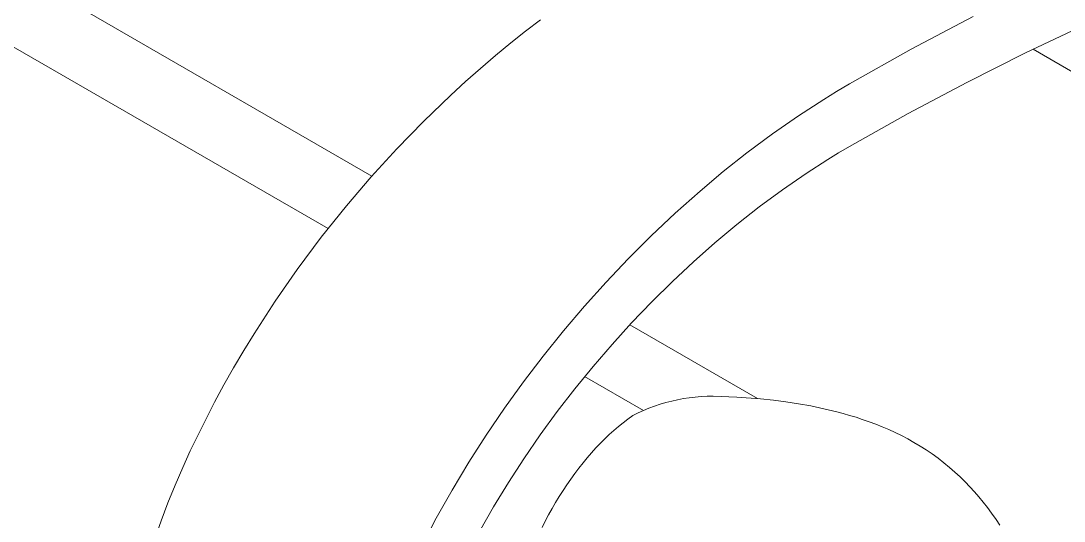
# Model space of a CAD drawing. Header units: millimetres. Extents: x -209 to 4251, y 50 to 3279.
# Drawn here: x 3543.9 to 3671.9, y 1051.1 to 1112.4 of the extents above; entities that cross this region are included whole.
import ezdxf

# ---------------------------------------------------------------- set-up
doc = ezdxf.new("R2010")
doc.units = ezdxf.units.MM
doc.layers.add('ZANO_R', color=7, linetype='Continuous', lineweight=0)

msp = doc.modelspace()

# ---------------------------------------------------------------- linework, layer by layer
at = {"layer": 'ZANO_R'}
for p, q in [((2695.84, 1607.89), (3586.96, 1093.4)), ((2700.1, 1595.89), (3581.59, 1086.96)), ((3605.8, 1111.17), (3607.63, 1112.57)), ((3660.7, 1112.99), (3653.11, 1108.96)), ((3674.3, 1111.9), (3667.11, 1108.5)), ((3604, 1109.74), (3605.8, 1111.17)), ((3602.11, 1108.19), (3604, 1109.74)), ((3600.26, 1106.61), (3602.11, 1108.19)), ((3653.11, 1108.96), (3645.54, 1104.7)), ((3667.11, 1108.5), (3659.91, 1104.89)), ((3668.04, 1108.95), (3871.14, 991.69)), ((3598.43, 1104.99), (3600.26, 1106.61)), ((3596.63, 1103.34), (3598.43, 1104.99)), ((3645.54, 1104.7), (3643.95, 1103.77)), ((3659.91, 1104.89), (3652.72, 1101.06)), ((3593.27, 1100.1), (3596.63, 1103.34)), ((3643.95, 1103.77), (3642.38, 1102.81)), ((3642.38, 1102.81), (3639.29, 1100.8)), ((3639.29, 1100.8), (3636.09, 1098.57)), ((3652.72, 1101.06), (3645.54, 1097.03)), ((3590.01, 1096.74), (3593.27, 1100.1)), ((3636.09, 1098.57), (3632.96, 1096.25)), ((3586.87, 1093.3), (3590.01, 1096.74)), ((3644.19, 1096.24), (3645.54, 1097.03)), ((3632.96, 1096.25), (3630.05, 1093.94)), ((3640.23, 1093.73), (3642.86, 1095.42)), ((3642.86, 1095.42), (3644.19, 1096.24)), ((3583.84, 1089.75), (3586.87, 1093.3)), ((3630.05, 1093.94), (3627.21, 1091.55)), ((3637.32, 1091.72), (3640.23, 1093.73)), ((3627.21, 1091.55), (3624.17, 1088.85)), ((3634.47, 1089.62), (3637.32, 1091.72)), ((3580.75, 1085.89), (3583.84, 1089.75)), ((3624.17, 1088.85), (3621.21, 1086.06)), ((3631.71, 1087.45), (3634.47, 1089.62)), ((3629.02, 1085.2), (3631.71, 1087.45)), ((3577.79, 1081.92), (3580.75, 1085.89)), ((3621.21, 1086.06), (3618.4, 1083.26)), ((3626.39, 1082.88), (3629.02, 1085.2)), ((3618.4, 1083.26), (3615.67, 1080.37)), ((3623.82, 1080.48), (3626.39, 1082.88)), ((3575.08, 1078.03), (3577.79, 1081.92)), ((3615.67, 1080.37), (3613.02, 1077.42)), ((3621.28, 1077.97), (3623.82, 1080.48)), ((3572.5, 1074.05), (3575.08, 1078.03)), ((3613.02, 1077.42), (3610.44, 1074.4)), ((3618.81, 1075.39), (3621.28, 1077.97)), ((3616.42, 1072.75), (3618.81, 1075.39)), ((3618.58, 1075.14), (3634.25, 1066.1)), ((3571.23, 1071.98), (3572.5, 1074.05)), ((3610.44, 1074.4), (3607.95, 1071.3)), ((3614.09, 1070.05), (3616.42, 1072.75)), ((3569.99, 1069.89), (3571.23, 1071.98)), ((3607.95, 1071.3), (3605.54, 1068.14)), ((3568.8, 1067.77), (3569.99, 1069.89)), ((3611.85, 1067.3), (3614.09, 1070.05)), ((3613.05, 1068.79), (3620.28, 1064.62)), ((3567.64, 1065.64), (3568.8, 1067.77)), ((3605.54, 1068.14), (3603.21, 1064.91)), ((3609.69, 1064.5), (3611.85, 1067.3)), ((3624.44, 1065.96), (3623.73, 1065.8)), ((3625.16, 1066.09), (3624.44, 1065.96)), ((3625.88, 1066.2), (3625.16, 1066.09)), ((3626.61, 1066.29), (3625.88, 1066.2)), ((3627.34, 1066.35), (3626.61, 1066.29)), ((3628.07, 1066.39), (3627.34, 1066.35)), ((3628.8, 1066.4), (3628.07, 1066.39)), ((3628.8, 1066.4), (3631.72, 1066.28)), ((3631.72, 1066.28), (3634.63, 1066.06)), ((3634.63, 1066.06), (3636.19, 1065.9)), ((3636.19, 1065.9), (3637.74, 1065.7)), ((3565.63, 1061.67), (3567.64, 1065.64)), ((3603.21, 1064.91), (3600.98, 1061.62)), ((3620.26, 1064.63), (3619.6, 1064.33)), ((3620.94, 1064.91), (3620.26, 1064.63)), ((3621.62, 1065.17), (3620.94, 1064.91)), ((3622.32, 1065.4), (3621.62, 1065.17)), ((3623.02, 1065.61), (3622.32, 1065.4)), ((3623.73, 1065.8), (3623.02, 1065.61)), ((3637.74, 1065.7), (3639.27, 1065.46)), ((3639.27, 1065.46), (3640.78, 1065.19)), ((3640.78, 1065.19), (3642.39, 1064.86)), ((3642.39, 1064.86), (3643.98, 1064.48)), ((3607.61, 1061.64), (3609.69, 1064.5)), ((3618.35, 1063.58), (3617.77, 1063.14)), ((3618.94, 1064.01), (3618.35, 1063.58)), ((3619.6, 1064.33), (3618.94, 1064.01)), ((3643.98, 1064.48), (3644.76, 1064.27)), ((3644.76, 1064.27), (3645.55, 1064.04)), ((3645.55, 1064.04), (3646.33, 1063.81)), ((3646.33, 1063.81), (3647.1, 1063.55)), ((3647.1, 1063.55), (3647.93, 1063.26)), ((3647.93, 1063.26), (3648.75, 1062.96)), ((3616.64, 1062.2), (3616.07, 1061.68)), ((3617.2, 1062.68), (3616.64, 1062.2)), ((3617.77, 1063.14), (3617.2, 1062.68)), ((3648.75, 1062.96), (3649.55, 1062.63)), ((3649.55, 1062.63), (3650.35, 1062.29)), ((3650.35, 1062.29), (3651.14, 1061.93)), ((3564.67, 1059.67), (3565.63, 1061.67)), ((3600.98, 1061.62), (3598.84, 1058.28)), ((3605.6, 1058.72), (3607.61, 1061.64)), ((3615.51, 1061.15), (3614.97, 1060.6)), ((3616.07, 1061.68), (3615.51, 1061.15)), ((3651.14, 1061.93), (3651.91, 1061.55)), ((3651.91, 1061.55), (3652.68, 1061.15)), ((3652.68, 1061.15), (3653.43, 1060.73)), ((3653.43, 1060.73), (3654.19, 1060.28)), ((3563.76, 1057.64), (3564.67, 1059.67)), ((3613.89, 1059.44), (3613.36, 1058.83)), ((3614.44, 1060.04), (3613.89, 1059.44)), ((3614.97, 1060.6), (3614.44, 1060.04)), ((3654.19, 1060.28), (3654.94, 1059.8)), ((3654.94, 1059.8), (3655.68, 1059.3)), ((3598.84, 1058.28), (3596.8, 1054.88)), ((3603.7, 1055.8), (3605.6, 1058.72)), ((3612.85, 1058.2), (3612.35, 1057.57)), ((3613.36, 1058.83), (3612.85, 1058.2)), ((3655.68, 1059.3), (3656.4, 1058.77)), ((3656.4, 1058.77), (3657.1, 1058.23)), ((3657.1, 1058.23), (3657.79, 1057.66)), ((3562.83, 1055.48), (3563.76, 1057.64)), ((3611.84, 1056.9), (3611.35, 1056.22)), ((3612.35, 1057.57), (3611.84, 1056.9)), ((3657.79, 1057.66), (3658.46, 1057.08)), ((3658.46, 1057.08), (3659.11, 1056.48)), ((3601.88, 1052.82), (3603.7, 1055.8)), ((3611.35, 1056.22), (3610.87, 1055.53)), ((3659.11, 1056.48), (3659.71, 1055.89)), ((3659.71, 1055.89), (3660.29, 1055.29)), ((3561.95, 1053.31), (3562.83, 1055.48)), ((3596.8, 1054.88), (3594.85, 1051.42)), ((3610.4, 1054.82), (3609.94, 1054.09)), ((3610.87, 1055.53), (3610.4, 1054.82)), ((3660.29, 1055.29), (3660.86, 1054.67)), ((3660.86, 1054.67), (3661.41, 1054.04)), ((3561.12, 1051.12), (3561.95, 1053.31)), ((3609.49, 1053.36), (3609.05, 1052.61)), ((3609.94, 1054.09), (3609.49, 1053.36)), ((3661.41, 1054.04), (3661.94, 1053.39)), ((3661.94, 1053.39), (3662.46, 1052.72)), ((3600.15, 1049.79), (3601.88, 1052.82)), ((3608.63, 1051.85), (3608.22, 1051.07)), ((3609.05, 1052.61), (3608.63, 1051.85)), ((3662.46, 1052.72), (3662.96, 1052.04)), ((3662.96, 1052.04), (3663.51, 1051.25)), ((3560.34, 1048.91), (3561.12, 1051.12)), ((3594.85, 1051.42), (3593.02, 1047.91)), ((3608.22, 1051.07), (3607.82, 1050.29)), ((3663.51, 1051.25), (3663.96, 1050.57))]:
    msp.add_line(p, q, dxfattribs=at)

doc.saveas('drawing.dxf')
